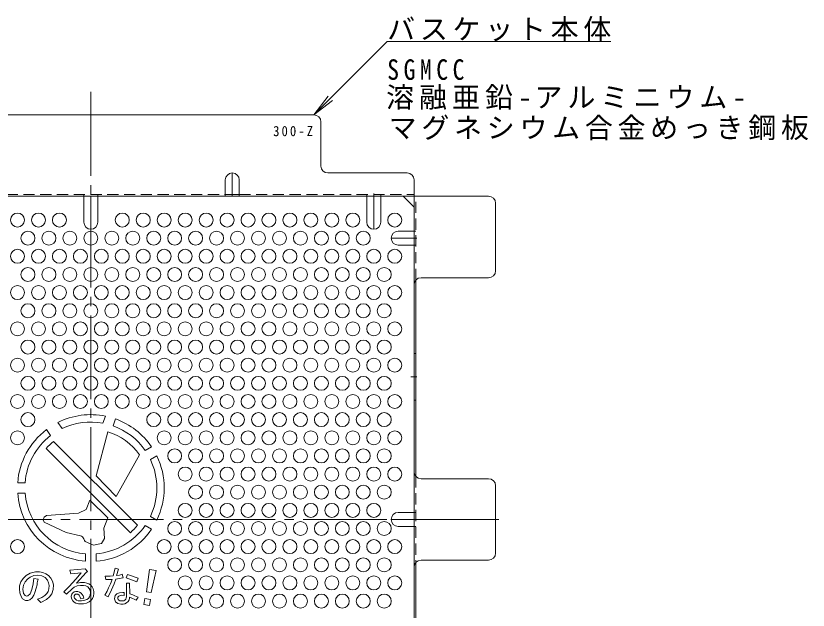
# Model space of a CAD drawing. Units: millimetres at full size, sheet at 1:4; details may follow other scales. Extents: x -718 to 757, y -531 to 439.
# Drawn here: x -282.8 to 57.5, y 158.9 to 414.1 of the extents above; entities that cross this region are included whole.
import ezdxf

# ---------------------------------------------------------------- set-up
doc = ezdxf.new("R2010")
doc.units = ezdxf.units.MM
doc.header["$LTSCALE"] = 4
for name, pattern in [('CHAIN1', [8, 5, -1, 1, -1]), ('CHAIN2', [12, 9, -1, 1, -1]), ('DASHED1', [1.8, 1.2, -0.6])]:
    doc.linetypes.add(name, pattern=pattern)
for name, color, linetype, lineweight in [('0-5_寸法', 7, 'Continuous', 9), ('0-6_ハッチ', 2, 'Continuous', 9), ('0-7', 2, 'Continuous', 9), ('0-8', 2, 'Continuous', 9), ('0-C', 3, 'Continuous', 9)]:
    doc.layers.add(name, color=color, linetype=linetype, lineweight=lineweight)
doc.styles.add('ＭＳ ゴシック', font='')
doc.styles.get('ＭＳ ゴシック').set_extended_font_data('MS Gothic')

msp = doc.modelspace()

# ---------------------------------------------------------------- linework, layer by layer
at = {"layer": '0-5_寸法'}
for p, q in [((-123.326, 403.112), (-154.798, 371.64)), ((-27.326, 403.112), (-123.326, 403.112)), ((-154.798, 371.64), (-148.711, 379.573)), ((-154.798, 371.64), (-146.865, 377.727))]:
    msp.add_line(p, q, dxfattribs=at)
at = {"layer": '0-6_ハッチ'}
for centre in [(-282.097, 326.441), (-273.097, 326.441), (-264.097, 326.441), (-237.097, 326.441), (-228.097, 326.441), (-219.097, 326.441), (-210.097, 326.441), (-201.097, 326.441), (-192.097, 326.441), (-183.097, 326.441), (-174.097, 326.441), (-165.097, 326.441), (-156.097, 326.441), (-147.097, 326.441), (-138.097, 326.441), (-120.097, 326.441), (-277.597, 318.647), (-268.597, 318.647), (-259.597, 318.647), (-250.597, 318.647), (-241.597, 318.647), (-232.597, 318.647), (-223.597, 318.647), (-214.597, 318.647), (-205.597, 318.647), (-196.597, 318.647), (-187.597, 318.647), (-178.597, 318.647), (-169.597, 318.647), (-160.597, 318.647), (-151.597, 318.647), (-142.597, 318.647), (-133.597, 318.647), (-282.097, 310.852), (-273.097, 310.852), (-264.097, 310.852), (-255.097, 310.852), (-246.097, 310.852), (-237.097, 310.852), (-228.097, 310.852), (-219.097, 310.852), (-210.097, 310.852), (-201.097, 310.852), (-192.097, 310.852), (-183.097, 310.852), (-174.097, 310.852), (-165.097, 310.852), (-156.097, 310.852), (-147.097, 310.852), (-138.097, 310.852), (-129.097, 310.852), (-120.097, 310.852), (-277.597, 303.058), (-268.597, 303.058), (-259.597, 303.058), (-250.597, 303.058), (-241.597, 303.058), (-232.597, 303.058), (-223.597, 303.058), (-214.597, 303.058), (-205.597, 303.058), (-196.597, 303.058), (-187.597, 303.058), (-178.597, 303.058), (-169.597, 303.058), (-160.597, 303.058), (-151.597, 303.058), (-142.597, 303.058), (-133.597, 303.058), (-124.597, 303.058), (-282.097, 295.264), (-273.097, 295.264), (-264.097, 295.264), (-255.097, 295.264), (-246.097, 295.264), (-237.097, 295.264), (-228.097, 295.264), (-219.097, 295.264), (-210.097, 295.264), (-201.097, 295.264), (-192.097, 295.264), (-183.097, 295.264), (-174.097, 295.264), (-165.097, 295.264), (-156.097, 295.264), (-147.097, 295.264), (-138.097, 295.264), (-129.097, 295.264), (-120.097, 295.264), (-277.597, 287.47), (-268.597, 287.47), (-259.597, 287.47), (-250.597, 287.47), (-241.597, 287.47), (-232.597, 287.47), (-223.597, 287.47), (-214.597, 287.47), (-205.597, 287.47), (-196.597, 287.47), (-187.597, 287.47), (-178.597, 287.47), (-169.597, 287.47), (-160.597, 287.47), (-151.597, 287.47), (-142.597, 287.47), (-133.597, 287.47), (-124.597, 287.47), (-282.097, 279.676), (-273.097, 279.676), (-264.097, 279.676), (-255.097, 279.676), (-246.097, 279.676), (-237.097, 279.676), (-228.097, 279.676), (-219.097, 279.676), (-210.097, 279.676), (-201.097, 279.676), (-192.097, 279.676), (-183.097, 279.676), (-174.097, 279.676), (-165.097, 279.676), (-156.097, 279.676), (-147.097, 279.676), (-138.097, 279.676), (-129.097, 279.676), (-120.097, 279.676), (-277.597, 271.881), (-268.597, 271.881), (-259.597, 271.881), (-250.597, 271.881), (-241.597, 271.881), (-232.597, 271.881), (-223.597, 271.881), (-214.597, 271.881), (-205.597, 271.881), (-196.597, 271.881), (-187.597, 271.881), (-178.597, 271.881), (-169.597, 271.881), (-160.597, 271.881), (-151.597, 271.881), (-142.597, 271.881), (-133.597, 271.881), (-124.597, 271.881), (-282.097, 264.087), (-273.097, 264.087), (-264.097, 264.087), (-255.097, 264.087), (-246.097, 264.087), (-237.097, 264.087), (-228.097, 264.087), (-219.097, 264.087), (-210.097, 264.087), (-201.097, 264.087), (-192.097, 264.087), (-183.097, 264.087), (-174.097, 264.087), (-165.097, 264.087), (-156.097, 264.087), (-147.097, 264.087), (-138.097, 264.087), (-129.097, 264.087), (-120.097, 264.087), (-277.597, 256.293), (-268.597, 256.293), (-259.597, 256.293), (-250.597, 256.293), (-241.597, 256.293), (-232.597, 256.293), (-223.597, 256.293), (-214.597, 256.293), (-205.597, 256.293), (-196.597, 256.293), (-187.597, 256.293), (-178.597, 256.293), (-169.597, 256.293), (-160.597, 256.293), (-151.597, 256.293), (-142.597, 256.293), (-133.597, 256.293), (-124.597, 256.293), (-282.097, 248.499), (-273.097, 248.499), (-264.097, 248.499), (-255.097, 248.499), (-246.097, 248.499), (-237.097, 248.499), (-228.097, 248.499), (-219.097, 248.499), (-210.097, 248.499), (-201.097, 248.499), (-192.097, 248.499), (-183.097, 248.499), (-174.097, 248.499), (-165.097, 248.499), (-156.097, 248.499), (-147.097, 248.499), (-138.097, 248.499), (-129.097, 248.499), (-120.097, 248.499), (-277.597, 240.704), (-223.597, 240.704), (-214.597, 240.704), (-205.597, 240.704), (-196.597, 240.704), (-187.597, 240.704), (-178.597, 240.704), (-169.597, 240.704), (-160.597, 240.704), (-151.597, 240.704), (-142.597, 240.704), (-133.597, 240.704), (-124.597, 240.704), (-282.097, 232.91), (-219.097, 232.91), (-210.097, 232.91), (-201.097, 232.91), (-192.097, 232.91), (-183.097, 232.91), (-174.097, 232.91), (-165.097, 232.91), (-156.097, 232.91), (-147.097, 232.91), (-138.097, 232.91), (-129.097, 232.91), (-120.097, 232.91), (-214.597, 225.116), (-205.597, 225.116), (-196.597, 225.116), (-187.597, 225.116), (-178.597, 225.116), (-169.597, 225.116), (-160.597, 225.116), (-151.597, 225.116), (-142.597, 225.116), (-133.597, 225.116), (-124.597, 225.116), (-210.097, 217.322), (-201.097, 217.322), (-192.097, 217.322), (-183.097, 217.322), (-174.097, 217.322), (-165.097, 217.322), (-156.097, 217.322), (-147.097, 217.322), (-138.097, 217.322), (-129.097, 217.322), (-120.097, 217.322), (-205.597, 209.528), (-196.597, 209.528), (-187.597, 209.528), (-178.597, 209.528), (-169.597, 209.528), (-160.597, 209.528), (-151.597, 209.528), (-142.597, 209.528), (-133.597, 209.528), (-124.597, 209.528), (-210.097, 201.733), (-201.097, 201.733), (-192.097, 201.733), (-183.097, 201.733), (-174.097, 201.733), (-165.097, 201.733), (-156.097, 201.733), (-147.097, 201.733), (-138.097, 201.733), (-129.097, 201.733), (-214.597, 193.939), (-205.597, 193.939), (-196.597, 193.939), (-187.597, 193.939), (-178.597, 193.939), (-169.597, 193.939), (-160.597, 193.939), (-151.597, 193.939), (-142.597, 193.939), (-133.597, 193.939), (-124.597, 193.939), (-282.097, 186.145), (-219.097, 186.145), (-210.097, 186.145), (-201.097, 186.145), (-192.097, 186.145), (-183.097, 186.145), (-174.097, 186.145), (-165.097, 186.145), (-156.097, 186.145), (-147.097, 186.145), (-138.097, 186.145), (-129.097, 186.145), (-120.097, 186.145), (-214.597, 178.351), (-205.597, 178.351), (-196.597, 178.351), (-187.597, 178.351), (-178.597, 178.351), (-169.597, 178.351), (-160.597, 178.351), (-151.597, 178.351), (-142.597, 178.351), (-133.597, 178.351), (-124.597, 178.351), (-210.097, 170.556), (-201.097, 170.556), (-192.097, 170.556), (-183.097, 170.556), (-174.097, 170.556), (-165.097, 170.556), (-156.097, 170.556), (-147.097, 170.556), (-138.097, 170.556), (-129.097, 170.556), (-120.097, 170.556), (-214.597, 162.762), (-205.597, 162.762), (-196.597, 162.762), (-187.597, 162.762), (-178.597, 162.762), (-169.597, 162.762), (-160.597, 162.762), (-151.597, 162.762), (-142.597, 162.762), (-133.597, 162.762), (-124.597, 162.762)]:
    msp.add_circle(centre, 3, dxfattribs=at)
at = {"layer": '0-7', "linetype": 'CHAIN2'}
for p, q in [((-250.597, 381.433), (-250.597, 14.239)), ((-75.441, 197.836), (-425.323, 197.836))]:
    msp.add_line(p, q, dxfattribs=at)
at = {"layer": '0-7'}
for p, q in [((-154.798, 371.64), (-346.397, 371.64)), ((-151.798, 349.64), (-151.798, 368.64)), ((-114.797, 346.64), (-148.798, 346.64)), ((-111.797, 52.033), (-111.797, 343.64)), ((-192.847, 337.44), (-186.847, 337.44)), ((-421.401, 336.64), (-79.794, 336.64)), ((-111.797, 332.027), (-116.41, 336.64)), ((-76.794, 304.639), (-76.794, 333.64)), ((-110.997, 300.683), (-110.997, 216.297)), ((-108.797, 301.639), (-79.794, 301.639)), ((-79.794, 215.337), (-108.797, 215.337)), ((-76.794, 183.336), (-76.794, 212.337)), ((-110.997, 94.994), (-110.997, 179.375)), ((-108.797, 180.336), (-79.794, 180.336))]:
    msp.add_line(p, q, dxfattribs=at)
at = {"layer": '0-7', "linetype": 'DASHED1'}
for p, q in [((-308.347, 337.44), (-192.847, 337.44)), ((-253.597, 336.64), (-253.597, 337.44)), ((-247.597, 336.64), (-247.597, 337.44)), ((-186.847, 337.44), (-111.797, 337.44)), ((-132.097, 336.64), (-132.097, 337.44)), ((-126.097, 336.64), (-126.097, 337.44)), ((-110.997, 300.683), (-110.997, 336.64)), ((-111.797, 321.647), (-110.997, 321.647)), ((-111.797, 315.647), (-110.997, 315.647)), ((-110.997, 216.297), (-110.997, 179.375)), ((-111.797, 200.836), (-110.997, 200.836)), ((-111.797, 194.836), (-110.997, 194.836))]:
    msp.add_line(p, q, dxfattribs=at)
at = {"layer": '0-7'}
for centre, start, end in [((-154.798, 368.64), 0, 90), ((-148.798, 349.64), 180, 270), ((-114.797, 343.64), 0, 90), ((-79.794, 333.64), 0, 90), ((-79.794, 304.639), 270, 0), ((-108.797, 298.639), 90, 180), ((-108.797, 218.337), 180, 270), ((-79.794, 212.337), 0, 90), ((-79.794, 183.336), 270, 0), ((-108.797, 177.336), 90, 180)]:
    msp.add_arc(centre, 3, start, end, dxfattribs=at)
at = {"layer": '0-8', "linetype": 'CHAIN1'}
for p, q in [((-189.847, 336.64), (-189.847, 346.64)), ((-129.097, 337.84), (-129.097, 322.49)), ((-250.597, 336.64), (-250.597, 322.49)), ((-110.597, 318.647), (-121.597, 318.647)), ((-113.144, 259.131), (-110.597, 259.131)), ((-109.09, 197.836), (-121.597, 197.836))]:
    msp.add_line(p, q, dxfattribs=at)
at = {"layer": '0-8'}
for p, q in [((-192.847, 343.64), (-192.847, 336.64)), ((-186.847, 343.64), (-186.847, 336.64)), ((-253.597, 325.49), (-253.597, 336.64)), ((-247.597, 325.49), (-247.597, 336.64)), ((-132.097, 325.49), (-132.097, 336.64)), ((-126.097, 325.49), (-126.097, 336.64)), ((-118.597, 321.647), (-111.797, 321.647)), ((-118.597, 315.647), (-111.797, 315.647)), ((-110.997, 269.131), (-111.797, 269.131)), ((-110.997, 249.131), (-111.797, 249.131)), ((-118.597, 200.836), (-111.797, 200.836)), ((-118.597, 194.836), (-111.797, 194.836))]:
    msp.add_line(p, q, dxfattribs=at)
for centre, start, end in [((-189.847, 343.64), 0, 180), ((-250.597, 325.49), 180, 0), ((-129.097, 325.49), 180, 0), ((-118.597, 318.647), 90, 270), ((-118.597, 197.836), 90, 270)]:
    msp.add_arc(centre, 3, start, end, dxfattribs=at)
at = {"layer": '0-C'}
for p, q in [((-244.329, 242.211), (-245.419, 239.215)), ((-264.794, 239.461), (-262.966, 236.851)), ((-239.981, 240.999), (-241.059, 238.038)), ((-267.874, 233.819), (-269.683, 236.401)), ((-243.362, 235.48), (-248.307, 216.59)), ((-269.814, 228.331), (-233.608, 192.125)), ((-266.619, 231.372), (-230.567, 195.32)), ((-227.248, 227.42), (-224.512, 229)), ((-229.762, 225.516), (-239.749, 207.705)), ((-224.998, 223.523), (-222.262, 225.103)), ((-248.307, 216.59), (-239.749, 207.705)), ((-282.017, 213.591), (-278.858, 213.591)), ((-282.017, 209.091), (-278.858, 209.091)), ((-252.542, 202.164), (-250.968, 206.178)), ((-250.968, 206.178), (-243.234, 198.475)), ((-255.95, 200.513), (-252.542, 202.164)), ((-271.145, 197.654), (-270.648, 196.601)), ((-244.967, 194.06), (-243.234, 198.475)), ((-222.262, 197.58), (-224.998, 199.16)), ((-261.133, 192.164), (-270.648, 196.601)), ((-244.737, 189.707), (-244.967, 194.06)), ((-224.512, 193.683), (-227.248, 195.263)), ((-255.058, 190.78), (-261.133, 192.164)), ((-253.622, 189.514), (-253.351, 188.769)), ((-253.025, 188.414), (-253.351, 188.769)), ((-249.458, 186.75), (-253.025, 188.414)), ((-252.847, 183.081), (-252.847, 179.922)), ((-248.347, 183.081), (-248.347, 179.922)), ((-278.321, 173.681), (-279.619, 172.52)), ((-276.59, 174.728), (-278.321, 173.681)), ((-276.6, 173.057), (-275.099, 173.7)), ((-274.404, 175.298), (-276.59, 174.728)), ((-275.099, 173.7), (-273.475, 173.884)), ((-272.628, 175.275), (-274.404, 175.298)), ((-273.475, 173.884), (-271.576, 173.547)), ((-271.239, 175.002), (-272.628, 175.275)), ((-271.576, 173.547), (-270.258, 172.873)), ((-269.987, 174.501), (-271.239, 175.002)), ((-268.848, 173.704), (-269.987, 174.501)), ((-267.807, 172.597), (-268.848, 173.704)), ((-238.314, 173.946), (-239.54, 173.717)), ((-224.732, 166.393), (-222.591, 175.899)), ((-280.643, 170.994), (-281.167, 169.309)), ((-279.619, 172.52), (-280.643, 170.994)), ((-279.48, 169.533), (-278.745, 171.004)), ((-278.745, 171.004), (-277.765, 172.199)), ((-277.765, 172.199), (-276.6, 173.057)), ((-275.331, 170.338), (-275.032, 172.436)), ((-273.721, 169.696), (-273.585, 170.652)), ((-273.585, 170.652), (-273.334, 171.723)), ((-270.258, 172.873), (-269.247, 171.709)), ((-269.247, 171.709), (-268.757, 170.606)), ((-268.757, 170.606), (-268.512, 169.441)), ((-267.041, 171.28), (-267.807, 172.597)), ((-266.674, 169.686), (-267.041, 171.28)), ((-235.309, 170.426), (-235.309, 166.281)), ((-281.167, 169.309), (-281.304, 167.965)), ((-281.304, 167.965), (-281.144, 166.303)), ((-279.756, 167.817), (-279.48, 169.533)), ((-279.449, 166.084), (-279.756, 167.817)), ((-275.901, 167.77), (-276.721, 165.84)), ((-275.37, 170.127), (-275.901, 167.77)), ((-274.678, 166.44), (-274.108, 168.284)), ((-274.108, 168.284), (-273.721, 169.696)), ((-268.91, 166.929), (-269.431, 165.979)), ((-268.573, 168.001), (-268.91, 166.929)), ((-268.512, 169.441), (-268.573, 168.001)), ((-267.409, 165.887), (-266.796, 167.695)), ((-266.796, 167.695), (-266.674, 169.686)), ((-226.657, 166.732), (-224.732, 166.393)), ((-281.144, 166.303), (-280.507, 164.755)), ((-280.507, 164.755), (-279.892, 163.798)), ((-279.892, 163.798), (-278.594, 163.024)), ((-278.762, 165.108), (-279.449, 166.084)), ((-278.274, 164.82), (-278.762, 165.108)), ((-277.631, 164.953), (-278.274, 164.82)), ((-277.683, 163.001), (-276.75, 163.343)), ((-276.721, 165.84), (-277.631, 164.953)), ((-276.75, 163.343), (-275.793, 164.14)), ((-275.793, 164.14), (-275.065, 165.301)), ((-275.065, 165.301), (-274.678, 166.44)), ((-272.618, 163.896), (-273.506, 163.589)), ((-273.506, 163.589), (-272.097, 162.119)), ((-271.698, 164.263), (-272.618, 163.896)), ((-272.097, 162.119), (-269.584, 163.436)), ((-270.381, 165.091), (-271.698, 164.263)), ((-269.431, 165.979), (-270.381, 165.091)), ((-269.584, 163.436), (-268.298, 164.6)), ((-268.298, 164.6), (-267.409, 165.887)), ((-255.005, 164.01), (-254.964, 163.785)), ((-253.636, 163.985), (-254.964, 163.785)), ((-253.636, 163.985), (-253.955, 164.982)), ((-238.314, 166.359), (-239.375, 165.934)), ((-236.862, 166.482), (-238.314, 166.359)), ((-236.338, 165.184), (-237.28, 165.258)), ((-236.314, 166.411), (-236.862, 166.482)), ((-236.314, 166.411), (-236.338, 165.184)), ((-235.309, 166.281), (-235.334, 164.98)), ((-278.594, 163.024), (-277.683, 163.001))]:
    msp.add_line(p, q, dxfattribs=at)
for points in [[(-255.95, 200.513), (-269.681, 199.558), (-270.648, 198.785), (-271.145, 197.654)], [(-249.458, 186.75), (-246.042, 187.532), (-244.737, 189.707)], [(-259.692, 176.006), (-259.229, 174.437), (-254.703, 174.915), (-256.999, 172.136), (-259.906, 169.003), (-262.176, 166.68), (-261.021, 165.671), (-258.658, 168.087), (-257.742, 168.764), (-256.415, 169.295), (-254.995, 169.468), (-253.787, 169.455), (-252.725, 169.242), (-251.941, 168.871), (-251.344, 168.22), (-250.924, 167.38), (-250.761, 166.312), (-250.843, 165.334), (-251.142, 164.537), (-251.62, 163.941), (-252.382, 163.374), (-253.163, 163.101), (-254.589, 162.886), (-255.649, 162.881), (-256.044, 162.926), (-256.699, 163.141), (-257.105, 163.423), (-257.557, 163.965), (-257.749, 164.439), (-257.749, 164.959), (-257.535, 165.422), (-257.173, 165.67), (-256.688, 165.749), (-256.134, 165.67), (-255.671, 165.332), (-255.265, 164.711), (-255.005, 164.01)], [(-253.955, 164.982), (-254.689, 166.1), (-255.434, 166.608), (-256.213, 166.924), (-257.083, 166.901), (-257.738, 166.755), (-258.415, 166.224), (-258.833, 165.704), (-259.036, 164.891), (-258.89, 163.807), (-258.359, 162.904), (-257.738, 162.339), (-256.981, 161.932), (-255.897, 161.639), (-254.756, 161.56), (-253.785, 161.582), (-252.419, 161.899), (-251.29, 162.463), (-250.33, 163.242), (-249.844, 163.92), (-249.46, 164.869), (-249.291, 165.953), (-249.325, 166.924), (-249.568, 168.007), (-250.003, 168.835), (-250.715, 169.674), (-251.416, 170.121), (-252.351, 170.492), (-253.296, 170.684), (-254.274, 170.726), (-254.975, 170.716), (-255.612, 170.631), (-256.749, 170.393), (-252.678, 174.999), (-252.028, 175.502), (-252.985, 176.558), (-259.692, 176.006)], [(-244.424, 173.431), (-244.181, 171.994), (-241.438, 172.082), (-242.168, 170.181), (-242.964, 168.411), (-243.65, 166.974), (-244.557, 165.271), (-243.185, 164.586), (-241.704, 167.527), (-240.576, 170.136), (-239.89, 172.193), (-238.395, 172.425), (-236.777, 172.752), (-237.137, 174.256), (-238.314, 173.946)], [(-239.54, 173.717), (-238.788, 176.447), (-240.161, 176.904), (-240.978, 173.586), (-242.253, 173.521), (-243.774, 173.471), (-244.424, 173.431)], [(-222.591, 175.899), (-225.358, 176.386), (-226.657, 166.732)], [(-273.334, 171.723), (-273.275, 172.179), (-275.032, 172.436)], [(-239.375, 165.934), (-240.163, 165.096), (-240.436, 163.692), (-240.046, 162.483), (-239.071, 161.743), (-237.784, 161.47), (-236.762, 161.477), (-236.031, 161.591), (-235.237, 161.969), (-234.582, 162.574), (-234.192, 163.317), (-234.015, 163.934), (-233.927, 164.413), (-233.02, 164.085), (-231.722, 163.443), (-231.181, 163.09), (-230.311, 164.438), (-231.647, 165.068), (-232.629, 165.471), (-233.915, 165.925), (-233.96, 170.517), (-235.309, 170.426)], [(-237.28, 165.258), (-238.041, 165.173), (-238.621, 164.895), (-238.875, 164.653), (-239.006, 164.373), (-239.045, 163.859), (-238.928, 163.47), (-238.646, 163.159), (-238.141, 162.926), (-237.743, 162.868), (-237.063, 162.829), (-236.5, 162.926), (-235.966, 163.198), (-235.607, 163.655), (-235.422, 164.13), (-235.325, 164.655), (-235.334, 164.98)]]:
    msp.add_lwpolyline(points, dxfattribs=at)
for points in [[(-234.834, 174.244), (-235.379, 172.82), (-230.826, 171.08), (-230.228, 172.592)], [(-227.898, 161.313), (-225.409, 160.874), (-224.957, 163.442), (-227.446, 163.881)]]:
    msp.add_lwpolyline(points, close=True, dxfattribs=at)
for centre, radius, start, end in [((-250.597, 211.341), 31.5, 78.52075, 116.78679), ((-250.597, 211.341), 28.35, 79.47578, 115.8668), ((-250.597, 211.341), 31.5, 34.09604, 70.30427), ((-250.597, 211.341), 31.5, 127.29244, 175.90396), ((-250.597, 211.341), 25.2, 34.22699, 73.31452), ((-250.597, 211.341), 28.35, 34.55207, 70.33808), ((-250.597, 211.341), 28.35, 127.54732, 175.44793), ((-250.597, 211.341), 25.65, 128.65434, 138.52038), ((-250.597, 211.341), 31.5, 334.09604, 25.90396), ((-250.597, 211.341), 28.35, 334.55207, 25.44793), ((-250.597, 211.341), 31.5, 184.09604, 265.90396), ((-250.597, 211.341), 28.35, 184.55207, 265.44793), ((-250.597, 211.341), 28.35, 274.55207, 325.44793), ((-250.597, 211.341), 25.65, 311.47962, 321.34566), ((-255.502, 188.83), 2, 20, 77.17135), ((-250.597, 211.341), 31.5, 274.09604, 325.90396), ((-278.004, 170.72), 2.7, 347.30733, 351.8699)]:
    msp.add_arc(centre, radius, start, end, dxfattribs=at)

# ---------------------------------------------------------------- texts
at = {"layer": '0-5_寸法', "char_height": 8.798, "attachment_point": 7, "style": 'ＭＳ ゴシック'}
for s, insert in [('\\T1.17;バスケット本体', (-123.326, 403.112)), ('\\T1.38;\\W0.85;SGMCC', (-123.326, 386.52)), ('\\T1.18;溶融亜鉛-アルミニウム-', (-123.787, 373.832)), ('\\T1.17;マグネシウム合金めっき鋼板', (-122.696, 360.73))]:
    msp.add_mtext(s, dxfattribs=dict(at, insert=insert))
at = {"layer": '0-5_寸法', "color": 6, "insert": (-172.298, 362.39), "char_height": 4.399, "attachment_point": 7, "style": 'ＭＳ ゴシック'}
msp.add_mtext('\\T1.34;\\W0.9;300-Z', dxfattribs=at)

doc.saveas('drawing.dxf')
